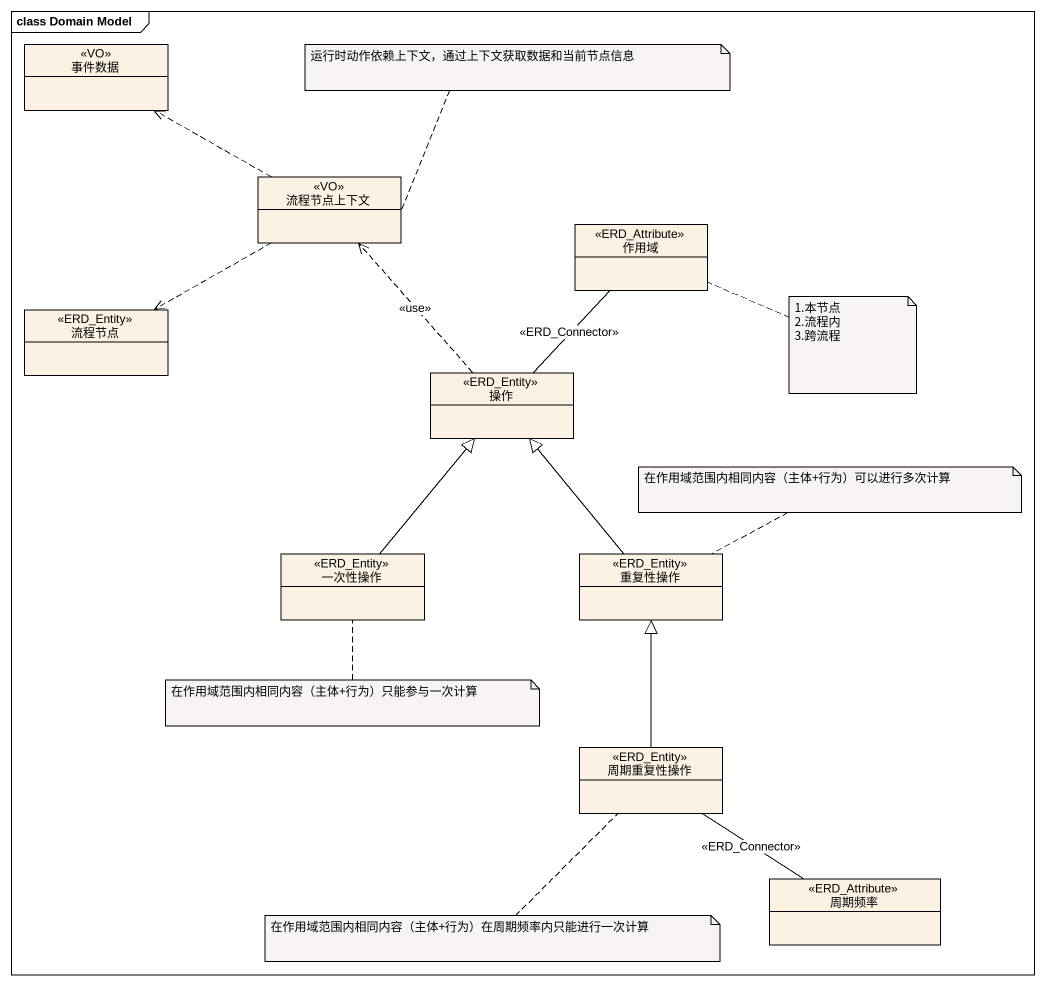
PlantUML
@startuml
mainframe class Domain Model
hide circle
hide empty members
class 事件数据 <<VO>>
class 流程节点上下文 <<VO>>
class 作用域 <<ERD_Attribute>>
class 流程节点 <<ERD_Entity>>
class 操作 <<ERD_Entity>>
class 一次性操作 <<ERD_Entity>>
class 重复性操作 <<ERD_Entity>>
class 周期重复性操作 <<ERD_Entity>>
class 周期频率 <<ERD_Attribute>>
流程节点上下文 .left.> 事件数据
流程节点上下文 .left.> 流程节点
操作 .up.> 流程节点上下文 : <<use>>
操作 -up- 作用域 : <<ERD_Connector>>
一次性操作 -up-|> 操作
重复性操作 -up-|> 操作
周期重复性操作 -up-|> 重复性操作
周期重复性操作 -- 周期频率 : <<ERD_Connector>>
note top of 流程节点上下文 : 运行时动作依赖上下文，通过上下文获取数据和当前节点信息
note right of 作用域
  1.本节点
  2.流程内
  3.跨流程
end note
note right of 重复性操作 : 在作用域范围内相同内容（主体+行为）可以进行多次计算
note bottom of 一次性操作 : 在作用域范围内相同内容（主体+行为）只能参与一次计算
note bottom of 周期重复性操作 : 在作用域范围内相同内容（主体+行为）在周期频率内只能进行一次计算
@enduml
